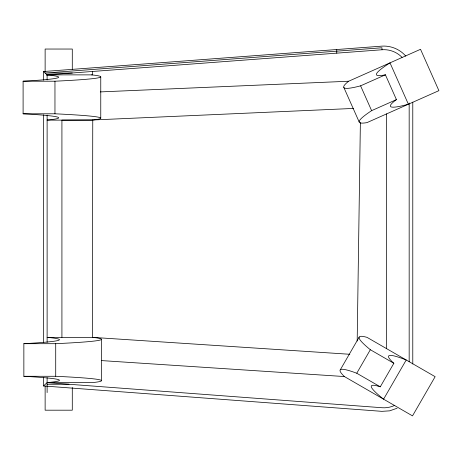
<?xml version="1.0" encoding="UTF-8"?>
<svg xmlns="http://www.w3.org/2000/svg" width="462" height="462" viewBox="0 0 462 462"><rect width="100%" height="100%" fill="white"/><g stroke="black" fill="none" stroke-linecap="round" stroke-linejoin="round"><path stroke-width="0.69" d="M353.39 108.437L92.758 119.987L92.377 337.358A842.214 13.283 -0.1 0 1 55.717 343.693L23.857 343.693L23.857 376.282A892.584 14.149 0.1 0 1 47.118 382.617L382.016 407.732A25.266 25.266 0 0 0 394.791 405.341M357.184 341.048L360.377 122.545M340.28 369.843L359.124 337.202M344.392 376.553A181.936 13.173 29.7 0 1 356.756 373.238L370.333 349.722A181.936 13.242 30 0 1 367.024 337.358L435.14 376.686L412.514 415.881L344.392 376.553L101.738 360.603M380.278 386.815L393.855 363.299A164.05 11.891 29.7 0 1 406.219 359.985L383.587 399.18A164.05 11.891 30.3 0 1 380.278 386.815L356.756 373.238M43.509 377.31L43.509 385.966L47.118 382.617L92.377 382.617A842.214 13.283 0.1 0 0 55.717 376.282L23.857 376.282M348.643 81.237L420.524 49.295L438.9 90.656L367.024 122.597A181.936 13.173 -24.3 0 1 371.621 110.649L360.591 85.834A181.936 13.242 -24 0 1 348.643 81.237L100.294 91.909M360.591 85.834L385.406 74.809A164.05 11.891 -24.3 0 1 390.003 62.861L408.379 104.216A164.05 11.891 -23.7 0 1 396.431 99.619L371.621 110.649M397.054 408.258L389.616 410.851L381.872 411.342L43.509 385.966M43.509 80.174L43.509 71.523L381.872 46.142C390.829 45.519 399.971 49.272 405.78 56.139M43.509 71.523L47.118 74.873L382.016 49.752A25.266 25.266 0 0 1 402.05 57.369M92.758 119.987L61.92 120.126L61.92 337.358M72.286 73.031L45.132 73.031L381.935 47.771L382.016 49.752M47.147 120.056A892.584 14.149 0.1 0 0 23.1 113.791L23.1 81.208L54.961 81.208A842.214 13.283 -0.1 0 0 91.62 74.873M23.1 113.791L54.961 113.791A842.214 13.283 0.1 0 1 91.62 120.126L47.118 120.126M47.118 384.257L69.011 384.257M349.792 354.279L92.377 337.358L47.118 337.358A892.584 14.149 -0.1 0 1 23.857 343.693M370.333 349.722L393.855 363.299M385.406 74.809L396.431 99.619M343.872 87.532L359.176 121.974M412.78 102.154L412.78 363.992M409.17 102.98L409.17 361.717M386.619 113.889L386.619 348.671M336.758 49.752L336.758 53.147M101.519 339.46L101.519 380.515M100.762 76.975L100.762 118.024M92.377 71.477L92.377 74.873L46.362 74.873A892.584 14.149 -0.1 0 1 23.1 81.208M72.286 69.554L72.286 49.041L45.132 49.041L45.132 71.679M72.286 387.502L72.286 410.192L45.132 410.192L45.132 386.082M55.717 343.693L55.717 376.282M54.961 81.208L54.961 113.791M47.118 74.873L47.118 79.903M47.118 115.102L47.118 342.388M47.118 377.57L47.118 392.602M43.509 114.795L43.509 342.694"/></g></svg>
